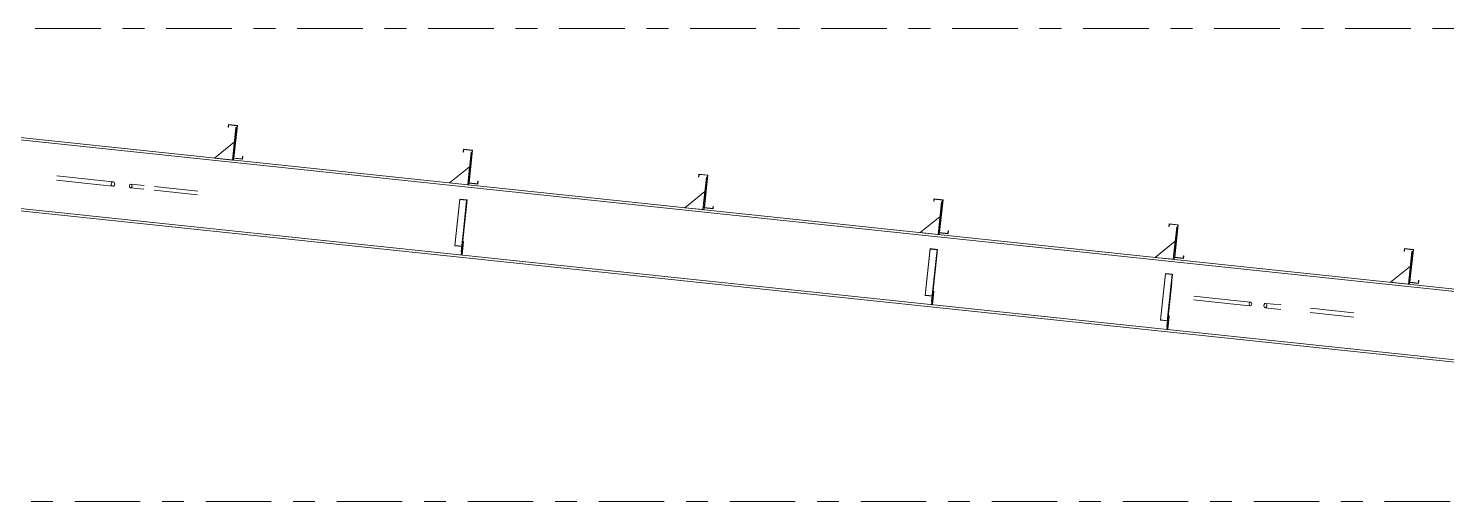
# Model space of a CAD drawing. Header units: millimetres. Extents: x -49 to 773, y -69 to 505.
# Drawn here: x 269.9 to 334.8, y 91.9 to 113.5 of the extents above; entities that cross this region are included whole.
import ezdxf

# ---------------------------------------------------------------- set-up
doc = ezdxf.new("R2010")
doc.units = ezdxf.units.MM
for name, pattern in [('XKITLINE00', [0]), ('XKITLINE02', [4, 2, -2]), ('XKITLINE03', [6, 3, -1, 1, -1])]:
    doc.linetypes.add(name, pattern=pattern)
doc.layers.add('Part', color=2, linetype='Continuous', lineweight=0)
doc.layers.add('S-grid', color=1, linetype='Continuous', lineweight=0)

# ---------------------------------------------------------------- blocks, each defined once
blk = doc.blocks.new('*A8')
at = {"layer": 'Part'}
blk.add_hatch(color=3, dxfattribs=at).paths.add_polyline_path([(333.544, 101.884), (333.555, 101.993), (333.57, 101.992), (333.557, 101.868), (333.143, 101.911), (333.3, 103.405), (332.916, 103.445), (332.904, 103.336), (332.889, 103.337), (332.902, 103.462), (333.317, 103.418), (333.159, 101.925)], flags=17)
blk = doc.blocks.new('*A9')
at = {"layer": 'Part'}
blk.add_hatch(color=3, dxfattribs=at).paths.add_polyline_path([(322.77, 103.02), (322.782, 103.13), (322.797, 103.128), (322.784, 103.004), (322.369, 103.048), (322.527, 104.541), (322.142, 104.582), (322.131, 104.472), (322.116, 104.474), (322.129, 104.598), (322.543, 104.554), (322.386, 103.061)], flags=17)
blk = doc.blocks.new('*A10')
at = {"layer": 'Part'}
blk.add_hatch(color=3, dxfattribs=at).paths.add_polyline_path([(311.997, 104.157), (312.008, 104.266), (312.023, 104.265), (312.01, 104.14), (311.596, 104.184), (311.753, 105.677), (311.369, 105.718), (311.357, 105.609), (311.342, 105.61), (311.355, 105.734), (311.77, 105.691), (311.612, 104.197)], flags=17)
blk = doc.blocks.new('*A11')
at = {"layer": 'Part'}
blk.add_hatch(color=3, dxfattribs=at).paths.add_polyline_path([(301.223, 105.293), (301.235, 105.403), (301.249, 105.401), (301.236, 105.277), (300.822, 105.32), (300.98, 106.814), (300.595, 106.854), (300.583, 106.745), (300.569, 106.746), (300.582, 106.871), (300.996, 106.827), (300.838, 105.334)], flags=17)
blk = doc.blocks.new('*A12')
at = {"layer": 'Part'}
blk.add_hatch(color=3, dxfattribs=at).paths.add_polyline_path([(290.449, 106.43), (290.461, 106.539), (290.476, 106.537), (290.463, 106.413), (290.048, 106.457), (290.206, 107.95), (289.821, 107.991), (289.81, 107.881), (289.795, 107.883), (289.808, 108.007), (290.222, 107.963), (290.065, 106.47)], flags=17)
blk = doc.blocks.new('*A13')
at = {"layer": 'Part'}
blk.add_hatch(color=3, dxfattribs=at).paths.add_polyline_path([(279.676, 107.566), (279.687, 107.675), (279.702, 107.674), (279.689, 107.549), (279.275, 107.593), (279.432, 109.086), (279.048, 109.127), (279.036, 109.018), (279.021, 109.019), (279.035, 109.144), (279.449, 109.1), (279.291, 107.606)], flags=17)
blk = doc.blocks.new('*A67')
at = {"layer": 'Part'}
blk.add_hatch(color=3, dxfattribs=at).paths.add_polyline_path([(290.449, 106.43), (290.461, 106.539), (290.476, 106.537), (290.463, 106.413), (290.048, 106.457), (290.206, 107.95), (289.821, 107.991), (289.81, 107.881), (289.795, 107.883), (289.808, 108.007), (290.222, 107.963), (290.065, 106.47)], flags=17)
blk = doc.blocks.new('*A68')
at = {"layer": 'Part'}
blk.add_hatch(color=3, dxfattribs=at).paths.add_polyline_path([(289.634, 105.709), (289.637, 105.73), (289.968, 105.695), (289.924, 105.275), (289.907, 105.277), (289.949, 105.675)], flags=17)
blk = doc.blocks.new('*A69')
at = {"layer": 'Part'}
blk.add_hatch(color=3, dxfattribs=at).paths.add_polyline_path([(311.181, 103.436), (311.184, 103.457), (311.515, 103.422), (311.471, 103.002), (311.454, 103.004), (311.496, 103.403)], flags=17)
blk = doc.blocks.new('*A70')
at = {"layer": 'Part'}
blk.add_hatch(color=3, dxfattribs=at).paths.add_polyline_path([(321.955, 102.3), (321.957, 102.321), (322.289, 102.286), (322.244, 101.866), (322.228, 101.867), (322.27, 102.266)], flags=17)
blk = doc.blocks.new('*A87')
at = {"layer": 'Part'}
blk.add_hatch(color=3, dxfattribs=at).paths.add_polyline_path([(279.676, 107.566), (279.687, 107.675), (279.702, 107.674), (279.689, 107.549), (279.275, 107.593), (279.432, 109.086), (279.048, 109.127), (279.036, 109.018), (279.021, 109.019), (279.035, 109.144), (279.449, 109.1), (279.291, 107.606)], flags=17)
blk = doc.blocks.new('*A108')
at = {"layer": 'Part'}
blk.add_hatch(color=3, dxfattribs=at).paths.add_polyline_path([(333.544, 101.884), (333.555, 101.993), (333.57, 101.992), (333.557, 101.868), (333.143, 101.911), (333.3, 103.405), (332.916, 103.445), (332.904, 103.336), (332.889, 103.337), (332.902, 103.462), (333.317, 103.418), (333.159, 101.925)], flags=17)
blk = doc.blocks.new('*A109')
at = {"layer": 'Part'}
blk.add_hatch(color=3, dxfattribs=at).paths.add_polyline_path([(322.77, 103.02), (322.782, 103.13), (322.797, 103.128), (322.784, 103.004), (322.369, 103.048), (322.527, 104.541), (322.142, 104.582), (322.131, 104.472), (322.116, 104.474), (322.129, 104.598), (322.543, 104.554), (322.386, 103.061)], flags=17)
blk = doc.blocks.new('*A110')
at = {"layer": 'Part'}
blk.add_hatch(color=3, dxfattribs=at).paths.add_polyline_path([(311.997, 104.157), (312.008, 104.266), (312.023, 104.265), (312.01, 104.14), (311.596, 104.184), (311.753, 105.677), (311.369, 105.718), (311.357, 105.609), (311.342, 105.61), (311.355, 105.734), (311.77, 105.691), (311.612, 104.197)], flags=17)
blk = doc.blocks.new('*A111')
at = {"layer": 'Part'}
blk.add_hatch(color=3, dxfattribs=at).paths.add_polyline_path([(301.223, 105.293), (301.235, 105.403), (301.249, 105.401), (301.236, 105.277), (300.822, 105.32), (300.98, 106.814), (300.595, 106.854), (300.583, 106.745), (300.569, 106.746), (300.582, 106.871), (300.996, 106.827), (300.838, 105.334)], flags=17)
blk = doc.blocks.new('*A319')
at = {"layer": 'S-grid', "color": 1, "linetype": 'XKITLINE03', "lineweight": 0}
blk.add_line((186.192, 113.542), (396.77, 113.542), dxfattribs=at)
blk = doc.blocks.new('*A320')
at = {"layer": 'S-grid', "color": 1, "linetype": 'XKITLINE03', "lineweight": 0}
blk.add_line((-10, 91.875), (396.77, 91.875), dxfattribs=at)
blk = doc.blocks.new('*A348')
at = {"layer": 'Part', "color": 2, "linetype": 'XKITLINE00', "lineweight": 0}
for p, q in [((332.889, 103.337), (332.902, 103.462)), ((332.904, 103.336), (332.889, 103.337)), ((332.902, 103.462), (333.317, 103.418)), ((332.916, 103.445), (332.904, 103.336)), ((333.3, 103.405), (332.916, 103.445)), ((333.143, 101.911), (333.3, 103.405)), ((333.317, 103.418), (333.159, 101.925)), ((333.557, 101.868), (333.143, 101.911)), ((333.159, 101.925), (333.544, 101.884)), ((333.544, 101.884), (333.555, 101.993)), ((333.555, 101.993), (333.57, 101.992)), ((333.57, 101.992), (333.557, 101.868))]:
    blk.add_line(p, q, dxfattribs=at)
blk = doc.blocks.new('*A349')
at = {"layer": 'Part', "color": 2, "linetype": 'XKITLINE00', "lineweight": 0}
for p, q in [((322.116, 104.474), (322.129, 104.598)), ((322.129, 104.598), (322.543, 104.554)), ((322.131, 104.472), (322.116, 104.474)), ((322.142, 104.582), (322.131, 104.472)), ((322.527, 104.541), (322.142, 104.582)), ((322.369, 103.048), (322.527, 104.541)), ((322.543, 104.554), (322.386, 103.061)), ((322.784, 103.004), (322.369, 103.048)), ((322.386, 103.061), (322.77, 103.02)), ((322.77, 103.02), (322.782, 103.13)), ((322.782, 103.13), (322.797, 103.128)), ((322.797, 103.128), (322.784, 103.004))]:
    blk.add_line(p, q, dxfattribs=at)
blk = doc.blocks.new('*A350')
at = {"layer": 'Part', "color": 2, "linetype": 'XKITLINE00', "lineweight": 0}
for p, q in [((311.342, 105.61), (311.355, 105.734)), ((311.357, 105.609), (311.342, 105.61)), ((311.355, 105.734), (311.77, 105.691)), ((311.369, 105.718), (311.357, 105.609)), ((311.753, 105.677), (311.369, 105.718)), ((311.596, 104.184), (311.753, 105.677)), ((311.77, 105.691), (311.612, 104.197)), ((312.01, 104.14), (311.596, 104.184)), ((311.612, 104.197), (311.997, 104.157)), ((311.997, 104.157), (312.008, 104.266)), ((312.008, 104.266), (312.023, 104.265)), ((312.023, 104.265), (312.01, 104.14))]:
    blk.add_line(p, q, dxfattribs=at)
blk = doc.blocks.new('*A351')
at = {"layer": 'Part', "color": 2, "linetype": 'XKITLINE00', "lineweight": 0}
for p, q in [((300.569, 106.746), (300.582, 106.871)), ((300.583, 106.745), (300.569, 106.746)), ((300.582, 106.871), (300.996, 106.827)), ((300.595, 106.854), (300.583, 106.745)), ((300.98, 106.814), (300.595, 106.854)), ((300.822, 105.32), (300.98, 106.814)), ((300.996, 106.827), (300.838, 105.334)), ((301.236, 105.277), (300.822, 105.32)), ((300.838, 105.334), (301.223, 105.293)), ((301.223, 105.293), (301.235, 105.403)), ((301.235, 105.403), (301.249, 105.401)), ((301.249, 105.401), (301.236, 105.277))]:
    blk.add_line(p, q, dxfattribs=at)
blk = doc.blocks.new('*A352')
at = {"layer": 'Part', "color": 2, "linetype": 'XKITLINE00', "lineweight": 0}
for p, q in [((289.795, 107.883), (289.808, 108.007)), ((289.81, 107.881), (289.795, 107.883)), ((289.808, 108.007), (290.222, 107.963)), ((289.821, 107.991), (289.81, 107.881)), ((290.206, 107.95), (289.821, 107.991)), ((290.048, 106.457), (290.206, 107.95)), ((290.222, 107.963), (290.065, 106.47)), ((290.463, 106.413), (290.048, 106.457)), ((290.065, 106.47), (290.449, 106.43)), ((290.449, 106.43), (290.461, 106.539)), ((290.461, 106.539), (290.476, 106.537)), ((290.476, 106.537), (290.463, 106.413))]:
    blk.add_line(p, q, dxfattribs=at)
blk = doc.blocks.new('*A353')
at = {"layer": 'Part', "color": 2, "linetype": 'XKITLINE00', "lineweight": 0}
for p, q in [((279.021, 109.019), (279.035, 109.144)), ((279.035, 109.144), (279.449, 109.1)), ((279.036, 109.018), (279.021, 109.019)), ((279.048, 109.127), (279.036, 109.018)), ((279.432, 109.086), (279.048, 109.127)), ((279.275, 107.593), (279.432, 109.086)), ((279.449, 109.1), (279.291, 107.606)), ((279.689, 107.549), (279.275, 107.593)), ((279.291, 107.606), (279.676, 107.566)), ((279.676, 107.566), (279.687, 107.675)), ((279.687, 107.675), (279.702, 107.674)), ((279.702, 107.674), (279.689, 107.549))]:
    blk.add_line(p, q, dxfattribs=at)
blk = doc.blocks.new('*A532')
at = {"layer": 'Part', "color": 2, "linetype": 'XKITLINE00', "lineweight": 0}
for p, q in [((289.795, 107.883), (289.808, 108.007)), ((289.81, 107.881), (289.795, 107.883)), ((289.808, 108.007), (290.222, 107.963)), ((289.821, 107.991), (289.81, 107.881)), ((290.206, 107.95), (289.821, 107.991)), ((290.048, 106.457), (290.206, 107.95)), ((290.222, 107.963), (290.065, 106.47)), ((290.463, 106.413), (290.048, 106.457)), ((290.065, 106.47), (290.449, 106.43)), ((290.449, 106.43), (290.461, 106.539)), ((290.461, 106.539), (290.476, 106.537)), ((290.476, 106.537), (290.463, 106.413))]:
    blk.add_line(p, q, dxfattribs=at)
blk = doc.blocks.new('*A534')
at = {"layer": 'Part', "color": 7, "linetype": 'XKITLINE02', "lineweight": 0}
for p, q in [((257.074, 109.767), (257.083, 109.85)), ((257.071, 109.742), (256.744, 106.643)), ((369.138, 98.031), (365.388, 95.075)), ((354.331, 96.241), (354, 96.276)), ((365.509, 95.171), (354.011, 96.383)), ((354.343, 96.348), (354.011, 96.383)), ((365.388, 95.075), (365.382, 95.075)), ((365.382, 95.075), (365.388, 95.075))]:
    blk.add_line(p, q, dxfattribs=at)
at = {"layer": 'Part', "color": 2, "linetype": 'XKITLINE00', "lineweight": 0}
for p, q in [((257.083, 109.85), (369.138, 98.031)), ((257.074, 109.767), (257.071, 109.742)), ((369.016, 97.935), (257.071, 109.742)), ((256.744, 106.643), (256.733, 106.535)), ((354.011, 96.383), (256.744, 106.643)), ((354, 96.276), (256.733, 106.535)), ((365.382, 95.075), (354.331, 96.241)), ((365.047, 95.219), (354.343, 96.348))]:
    blk.add_line(p, q, dxfattribs=at)
blk = doc.blocks.new('*A538')
at = {"layer": 'Part', "color": 2, "linetype": 'XKITLINE00', "lineweight": 0}
blk.add_line((300.859, 106.071), (299.943, 105.329), dxfattribs=at)
at = {"layer": 'Part', "color": 7, "linetype": 'XKITLINE02', "lineweight": 0}
for p, q in [((299.943, 105.329), (300.859, 106.071)), ((300.859, 106.071), (300.772, 105.242)), ((300.772, 105.242), (300.859, 106.071)), ((300.859, 106.071), (300.859, 106.071)), ((300.772, 105.242), (299.943, 105.329))]:
    blk.add_line(p, q, dxfattribs=at)
blk = doc.blocks.new('*A539')
at = {"layer": 'Part', "color": 2, "linetype": 'XKITLINE00', "lineweight": 0}
for p, q in [((300.929, 106.734), (300.772, 105.242)), ((300.971, 106.729), (300.929, 106.734)), ((300.822, 105.32), (300.813, 105.237))]:
    blk.add_line(p, q, dxfattribs=at)
at = {"layer": 'Part', "color": 7, "linetype": 'XKITLINE02', "lineweight": 0}
for p, q in [((300.822, 105.32), (300.971, 106.729)), ((300.813, 105.237), (300.772, 105.242))]:
    blk.add_line(p, q, dxfattribs=at)
blk = doc.blocks.new('*A540')
at = {"layer": 'Part', "color": 7, "linetype": 'XKITLINE02', "lineweight": 0}
for p, q in [((289.767, 103.788), (289.701, 103.167)), ((289.743, 103.162), (289.808, 103.784)), ((289.808, 103.784), (289.767, 103.788)), ((289.701, 103.167), (289.743, 103.162)), ((289.715, 103.291), (289.756, 103.287))]:
    blk.add_line(p, q, dxfattribs=at)
blk = doc.blocks.new('*A541')
at = {"layer": 'Part', "color": 2, "linetype": 'XKITLINE00', "lineweight": 0}
for p, q in [((289.701, 103.167), (289.74, 103.528)), ((289.808, 103.784), (289.743, 103.162)), ((289.767, 103.788), (289.808, 103.784))]:
    blk.add_line(p, q, dxfattribs=at)
at = {"layer": 'Part', "color": 7, "linetype": 'XKITLINE02', "lineweight": 0}
for p, q in [((289.74, 103.528), (289.767, 103.788)), ((289.743, 103.162), (289.701, 103.167)), ((289.715, 103.291), (289.756, 103.287))]:
    blk.add_line(p, q, dxfattribs=at)
blk = doc.blocks.new('*A542')
at = {"layer": 'Part', "color": 2, "linetype": 'XKITLINE00', "lineweight": 0}
blk.add_line((290.086, 107.207), (289.17, 106.466), dxfattribs=at)
at = {"layer": 'Part', "color": 7, "linetype": 'XKITLINE02', "lineweight": 0}
for p, q in [((289.17, 106.466), (290.086, 107.207)), ((290.086, 107.207), (289.998, 106.378)), ((289.998, 106.378), (290.086, 107.207)), ((290.086, 107.207), (290.086, 107.207)), ((289.998, 106.378), (289.17, 106.466))]:
    blk.add_line(p, q, dxfattribs=at)
blk = doc.blocks.new('*A543')
at = {"layer": 'Part', "color": 2, "linetype": 'XKITLINE00', "lineweight": 0}
for p, q in [((290.156, 107.87), (289.998, 106.378)), ((290.197, 107.866), (290.156, 107.87)), ((290.048, 106.457), (290.04, 106.374))]:
    blk.add_line(p, q, dxfattribs=at)
at = {"layer": 'Part', "color": 7, "linetype": 'XKITLINE02', "lineweight": 0}
for p, q in [((290.048, 106.457), (290.197, 107.866)), ((290.04, 106.374), (289.998, 106.378))]:
    blk.add_line(p, q, dxfattribs=at)
blk = doc.blocks.new('*A544')
at = {"layer": 'Part', "color": 7, "linetype": 'XKITLINE02', "lineweight": 0}
for p, q in [((289.637, 105.73), (289.411, 103.59)), ((289.949, 105.675), (289.7, 103.308)), ((289.716, 103.306), (289.968, 105.695)), ((289.411, 103.59), (289.726, 103.557)), ((289.412, 103.603), (289.744, 103.568)), ((289.7, 103.308), (289.716, 103.306))]:
    blk.add_line(p, q, dxfattribs=at)
blk = doc.blocks.new('*A545')
at = {"layer": 'Part', "color": 2, "linetype": 'XKITLINE00', "lineweight": 0}
for p, q in [((289.634, 105.709), (289.411, 103.59)), ((289.634, 105.709), (289.637, 105.73)), ((289.949, 105.675), (289.634, 105.709)), ((289.637, 105.73), (289.968, 105.695)), ((289.907, 105.277), (289.7, 103.308)), ((289.968, 105.695), (289.74, 103.528)), ((289.907, 105.277), (289.949, 105.675)), ((289.907, 105.277), (289.924, 105.275)), ((289.411, 103.59), (289.726, 103.557)), ((289.7, 103.308), (289.716, 103.306))]:
    blk.add_line(p, q, dxfattribs=at)
at = {"layer": 'Part', "color": 7, "linetype": 'XKITLINE02', "lineweight": 0}
for p, q in [((289.412, 103.603), (289.744, 103.568)), ((289.716, 103.306), (289.74, 103.528))]:
    blk.add_line(p, q, dxfattribs=at)
blk = doc.blocks.new('*A546')
at = {"layer": 'Part', "color": 2, "linetype": 'XKITLINE00', "lineweight": 0}
blk.add_line((279.312, 108.343), (278.396, 107.602), dxfattribs=at)
at = {"layer": 'Part', "color": 7, "linetype": 'XKITLINE02', "lineweight": 0}
for p, q in [((278.396, 107.602), (279.312, 108.343)), ((279.312, 108.343), (279.225, 107.515)), ((279.225, 107.515), (279.312, 108.343)), ((279.312, 108.343), (279.312, 108.343)), ((279.225, 107.515), (278.396, 107.602))]:
    blk.add_line(p, q, dxfattribs=at)
blk = doc.blocks.new('*A547')
at = {"layer": 'Part', "color": 2, "linetype": 'XKITLINE00', "lineweight": 0}
for p, q in [((279.382, 109.006), (279.225, 107.515)), ((279.423, 109.002), (279.382, 109.006)), ((279.275, 107.593), (279.266, 107.51))]:
    blk.add_line(p, q, dxfattribs=at)
at = {"layer": 'Part', "color": 7, "linetype": 'XKITLINE02', "lineweight": 0}
for p, q in [((279.275, 107.593), (279.423, 109.002)), ((279.266, 107.51), (279.225, 107.515))]:
    blk.add_line(p, q, dxfattribs=at)
blk = doc.blocks.new('*A548')
at = {"layer": 'Part', "color": 7, "linetype": 'XKITLINE02', "lineweight": 0}
for p, q in [((311.184, 103.457), (310.958, 101.317)), ((311.496, 103.403), (311.247, 101.035)), ((311.263, 101.034), (311.515, 103.422)), ((310.958, 101.317), (311.273, 101.284)), ((310.959, 101.33), (311.291, 101.295)), ((311.247, 101.035), (311.263, 101.034))]:
    blk.add_line(p, q, dxfattribs=at)
blk = doc.blocks.new('*A549')
at = {"layer": 'Part', "color": 7, "linetype": 'XKITLINE02', "lineweight": 0}
for p, q in [((311.314, 101.515), (311.249, 100.894)), ((311.29, 100.89), (311.356, 101.511)), ((311.356, 101.511), (311.314, 101.515)), ((311.249, 100.894), (311.29, 100.89)), ((311.262, 101.018), (311.303, 101.014))]:
    blk.add_line(p, q, dxfattribs=at)
blk = doc.blocks.new('*A550')
at = {"layer": 'Part', "color": 7, "linetype": 'XKITLINE02', "lineweight": 0}
for p, q in [((322.088, 100.379), (322.022, 99.758)), ((322.064, 99.753), (322.129, 100.375)), ((322.129, 100.375), (322.088, 100.379)), ((322.022, 99.758), (322.064, 99.753)), ((322.035, 99.882), (322.077, 99.878))]:
    blk.add_line(p, q, dxfattribs=at)
blk = doc.blocks.new('*A551')
at = {"layer": 'Part', "color": 7, "linetype": 'XKITLINE02', "lineweight": 0}
for p, q in [((321.957, 102.321), (321.732, 100.181)), ((322.27, 102.266), (322.02, 99.899)), ((322.037, 99.897), (322.289, 102.286)), ((321.732, 100.181), (322.047, 100.148)), ((321.733, 100.194), (322.064, 100.159)), ((322.02, 99.899), (322.037, 99.897))]:
    blk.add_line(p, q, dxfattribs=at)
blk = doc.blocks.new('*A552')
at = {"layer": 'Part', "color": 2, "linetype": 'XKITLINE00', "lineweight": 0}
for p, q in [((311.181, 103.436), (310.958, 101.317)), ((311.181, 103.436), (311.184, 103.457)), ((311.496, 103.403), (311.181, 103.436)), ((311.184, 103.457), (311.515, 103.422)), ((311.515, 103.422), (311.287, 101.256)), ((311.454, 103.004), (311.496, 103.403)), ((311.454, 103.004), (311.247, 101.035)), ((311.471, 103.002), (311.454, 103.004)), ((310.958, 101.317), (311.273, 101.284)), ((311.247, 101.035), (311.263, 101.034))]:
    blk.add_line(p, q, dxfattribs=at)
at = {"layer": 'Part', "color": 7, "linetype": 'XKITLINE02', "lineweight": 0}
for p, q in [((310.959, 101.33), (311.291, 101.295)), ((311.287, 101.256), (311.263, 101.034))]:
    blk.add_line(p, q, dxfattribs=at)
blk = doc.blocks.new('*A553')
at = {"layer": 'Part', "color": 2, "linetype": 'XKITLINE00', "lineweight": 0}
for p, q in [((311.703, 105.597), (311.545, 104.106)), ((311.744, 105.593), (311.703, 105.597)), ((311.596, 104.184), (311.587, 104.101))]:
    blk.add_line(p, q, dxfattribs=at)
at = {"layer": 'Part', "color": 7, "linetype": 'XKITLINE02', "lineweight": 0}
for p, q in [((311.596, 104.184), (311.744, 105.593)), ((311.587, 104.101), (311.545, 104.106))]:
    blk.add_line(p, q, dxfattribs=at)
blk = doc.blocks.new('*A554')
at = {"layer": 'Part', "color": 2, "linetype": 'XKITLINE00', "lineweight": 0}
blk.add_line((311.633, 104.934), (310.717, 104.193), dxfattribs=at)
at = {"layer": 'Part', "color": 7, "linetype": 'XKITLINE02', "lineweight": 0}
for p, q in [((310.717, 104.193), (311.633, 104.934)), ((311.633, 104.934), (311.545, 104.106)), ((311.545, 104.106), (311.633, 104.934)), ((311.633, 104.934), (311.633, 104.934)), ((311.545, 104.106), (310.717, 104.193))]:
    blk.add_line(p, q, dxfattribs=at)
blk = doc.blocks.new('*A555')
at = {"layer": 'Part', "color": 7, "linetype": 'XKITLINE02', "lineweight": 0}
for p, q in [((311.287, 101.256), (311.314, 101.515)), ((311.29, 100.89), (311.249, 100.894)), ((311.262, 101.018), (311.303, 101.014))]:
    blk.add_line(p, q, dxfattribs=at)
at = {"layer": 'Part', "color": 2, "linetype": 'XKITLINE00', "lineweight": 0}
for p, q in [((311.356, 101.511), (311.29, 100.89)), ((311.314, 101.515), (311.356, 101.511)), ((311.249, 100.894), (311.287, 101.256))]:
    blk.add_line(p, q, dxfattribs=at)
blk = doc.blocks.new('*A556')
at = {"layer": 'Part', "color": 2, "linetype": 'XKITLINE00', "lineweight": 0}
for p, q in [((322.476, 104.461), (322.319, 102.969)), ((322.518, 104.457), (322.476, 104.461)), ((322.369, 103.048), (322.36, 102.965))]:
    blk.add_line(p, q, dxfattribs=at)
at = {"layer": 'Part', "color": 7, "linetype": 'XKITLINE02', "lineweight": 0}
for p, q in [((322.369, 103.048), (322.518, 104.457)), ((322.36, 102.965), (322.319, 102.969))]:
    blk.add_line(p, q, dxfattribs=at)
blk = doc.blocks.new('*A557')
at = {"layer": 'Part', "color": 2, "linetype": 'XKITLINE00', "lineweight": 0}
blk.add_line((322.406, 103.798), (321.49, 103.057), dxfattribs=at)
at = {"layer": 'Part', "color": 7, "linetype": 'XKITLINE02', "lineweight": 0}
for p, q in [((321.49, 103.057), (322.406, 103.798)), ((322.406, 103.798), (322.319, 102.969)), ((322.319, 102.969), (322.406, 103.798)), ((322.406, 103.798), (322.406, 103.798)), ((322.319, 102.969), (321.49, 103.057))]:
    blk.add_line(p, q, dxfattribs=at)
blk = doc.blocks.new('*A558')
at = {"layer": 'Part', "color": 2, "linetype": 'XKITLINE00', "lineweight": 0}
for p, q in [((322.022, 99.758), (322.06, 100.119)), ((322.129, 100.375), (322.064, 99.753)), ((322.088, 100.379), (322.129, 100.375))]:
    blk.add_line(p, q, dxfattribs=at)
at = {"layer": 'Part', "color": 7, "linetype": 'XKITLINE02', "lineweight": 0}
for p, q in [((322.06, 100.119), (322.088, 100.379)), ((322.064, 99.753), (322.022, 99.758)), ((322.035, 99.882), (322.077, 99.878))]:
    blk.add_line(p, q, dxfattribs=at)
blk = doc.blocks.new('*A559')
at = {"layer": 'Part', "color": 2, "linetype": 'XKITLINE00', "lineweight": 0}
for p, q in [((321.955, 102.3), (321.732, 100.181)), ((321.955, 102.3), (321.957, 102.321)), ((322.27, 102.266), (321.955, 102.3)), ((321.957, 102.321), (322.289, 102.286)), ((322.289, 102.286), (322.06, 100.119)), ((322.228, 101.867), (322.27, 102.266)), ((322.228, 101.867), (322.02, 99.899)), ((322.228, 101.867), (322.244, 101.866)), ((321.732, 100.181), (322.047, 100.148)), ((322.02, 99.899), (322.037, 99.897))]:
    blk.add_line(p, q, dxfattribs=at)
at = {"layer": 'Part', "color": 7, "linetype": 'XKITLINE02', "lineweight": 0}
for p, q in [((321.733, 100.194), (322.064, 100.159)), ((322.037, 99.897), (322.06, 100.119))]:
    blk.add_line(p, q, dxfattribs=at)
blk = doc.blocks.new('*A561')
at = {"layer": 'Part', "color": 2, "linetype": 'XKITLINE00', "lineweight": 0}
for p, q in [((333.25, 103.325), (333.093, 101.833)), ((333.291, 103.32), (333.25, 103.325)), ((333.143, 101.911), (333.134, 101.828))]:
    blk.add_line(p, q, dxfattribs=at)
at = {"layer": 'Part', "color": 7, "linetype": 'XKITLINE02', "lineweight": 0}
for p, q in [((333.143, 101.911), (333.291, 103.32)), ((333.134, 101.828), (333.093, 101.833))]:
    blk.add_line(p, q, dxfattribs=at)
blk = doc.blocks.new('*A562')
at = {"layer": 'Part', "color": 2, "linetype": 'XKITLINE00', "lineweight": 0}
blk.add_line((333.18, 102.662), (332.264, 101.92), dxfattribs=at)
at = {"layer": 'Part', "color": 7, "linetype": 'XKITLINE02', "lineweight": 0}
for p, q in [((332.264, 101.92), (333.18, 102.662)), ((333.18, 102.662), (333.093, 101.833)), ((333.093, 101.833), (333.18, 102.662)), ((333.18, 102.662), (333.18, 102.662)), ((333.093, 101.833), (332.264, 101.92))]:
    blk.add_line(p, q, dxfattribs=at)
blk = doc.blocks.new('*A642')
at = {"layer": 'Part', "color": 2, "linetype": 'XKITLINE00', "lineweight": 0}
for p, q in [((274.522, 106.394), (274.498, 106.337)), ((274.498, 106.337), (274.51, 106.277)), ((274.51, 106.277), (274.552, 106.248)), ((274.57, 106.413), (274.522, 106.394)), ((274.552, 106.248), (274.6, 106.267)), ((275.163, 106.183), (274.552, 106.248)), ((275.181, 106.349), (274.57, 106.413)), ((274.612, 106.384), (274.57, 106.413)), ((274.6, 106.267), (274.625, 106.324)), ((274.625, 106.324), (274.612, 106.384))]:
    blk.add_line(p, q, dxfattribs=at)
at = {"layer": 'Part', "color": 7, "linetype": 'XKITLINE02', "lineweight": 0}
for p, q in [((277.622, 105.924), (275.163, 106.183)), ((277.64, 106.09), (275.181, 106.349))]:
    blk.add_line(p, q, dxfattribs=at)
blk = doc.blocks.new('*A643')
at = {"layer": 'Part', "color": 2, "linetype": 'XKITLINE00', "lineweight": 0}
for p, q in [((279.021, 109.019), (279.035, 109.144)), ((279.035, 109.144), (279.449, 109.1)), ((279.036, 109.018), (279.021, 109.019)), ((279.048, 109.127), (279.036, 109.018)), ((279.432, 109.086), (279.048, 109.127)), ((279.275, 107.593), (279.432, 109.086)), ((279.449, 109.1), (279.291, 107.606)), ((279.689, 107.549), (279.275, 107.593)), ((279.291, 107.606), (279.676, 107.566)), ((279.676, 107.566), (279.687, 107.675)), ((279.687, 107.675), (279.702, 107.674)), ((279.702, 107.674), (279.689, 107.549))]:
    blk.add_line(p, q, dxfattribs=at)
blk = doc.blocks.new('*A696')
at = {"layer": 'Part', "color": 7, "linetype": 'XKITLINE02', "lineweight": 0}
for p, q in [((273.143, 106.375), (270.817, 106.621)), ((273.165, 106.583), (270.839, 106.828))]:
    blk.add_line(p, q, dxfattribs=at)
at = {"layer": 'Part', "color": 2, "linetype": 'XKITLINE00', "lineweight": 0}
for p, q in [((273.757, 106.52), (273.165, 106.583)), ((273.735, 106.313), (273.143, 106.375)), ((273.681, 106.476), (273.665, 106.425)), ((273.665, 106.425), (273.67, 106.372)), ((273.67, 106.372), (273.696, 106.331)), ((273.715, 106.511), (273.681, 106.476)), ((273.696, 106.331), (273.735, 106.313)), ((273.757, 106.52), (273.715, 106.511)), ((273.735, 106.313), (273.777, 106.323)), ((273.796, 106.502), (273.757, 106.52)), ((273.777, 106.323), (273.811, 106.357)), ((273.822, 106.461), (273.796, 106.502)), ((273.811, 106.357), (273.827, 106.408)), ((273.827, 106.408), (273.822, 106.461))]:
    blk.add_line(p, q, dxfattribs=at)
blk = doc.blocks.new('*A723')
at = {"layer": 'Part', "color": 7, "linetype": 'XKITLINE02', "lineweight": 0}
for p, q in [((325.233, 100.902), (322.774, 101.161)), ((325.251, 101.068), (322.792, 101.327))]:
    blk.add_line(p, q, dxfattribs=at)
at = {"layer": 'Part', "color": 2, "linetype": 'XKITLINE00', "lineweight": 0}
for p, q in [((325.844, 100.838), (325.233, 100.902)), ((325.862, 101.003), (325.251, 101.068)), ((325.814, 100.984), (325.789, 100.927)), ((325.789, 100.927), (325.802, 100.867)), ((325.802, 100.867), (325.844, 100.838)), ((325.862, 101.003), (325.814, 100.984)), ((325.844, 100.838), (325.892, 100.857)), ((325.904, 100.974), (325.862, 101.003)), ((325.892, 100.857), (325.916, 100.914)), ((325.916, 100.914), (325.904, 100.974))]:
    blk.add_line(p, q, dxfattribs=at)
blk = doc.blocks.new('*A724')
at = {"layer": 'Part', "color": 2, "linetype": 'XKITLINE00', "lineweight": 0}
for p, q in [((326.485, 100.906), (326.471, 100.855)), ((326.471, 100.855), (326.474, 100.803)), ((326.474, 100.803), (326.495, 100.762)), ((326.514, 100.941), (326.485, 100.906)), ((326.495, 100.762), (326.528, 100.745)), ((326.55, 100.952), (326.514, 100.941)), ((326.528, 100.745), (326.564, 100.755)), ((327.237, 100.67), (326.528, 100.745)), ((327.259, 100.877), (326.55, 100.952)), ((326.583, 100.934), (326.55, 100.952)), ((326.564, 100.755), (326.593, 100.79)), ((326.604, 100.894), (326.583, 100.934)), ((326.593, 100.79), (326.608, 100.841)), ((326.608, 100.841), (326.604, 100.894))]:
    blk.add_line(p, q, dxfattribs=at)
at = {"layer": 'Part', "color": 7, "linetype": 'XKITLINE02', "lineweight": 0}
for p, q in [((330.595, 100.525), (327.259, 100.877)), ((330.573, 100.318), (327.237, 100.67))]:
    blk.add_line(p, q, dxfattribs=at)
blk = doc.blocks.new('*A729')
at = {"layer": 'Part', "color": 2, "linetype": 'XKITLINE00', "lineweight": 0}
for p, q in [((332.889, 103.337), (332.902, 103.462)), ((332.904, 103.336), (332.889, 103.337)), ((332.902, 103.462), (333.317, 103.418)), ((332.916, 103.445), (332.904, 103.336)), ((333.3, 103.405), (332.916, 103.445)), ((333.143, 101.911), (333.3, 103.405)), ((333.317, 103.418), (333.159, 101.925)), ((333.557, 101.868), (333.143, 101.911)), ((333.159, 101.925), (333.544, 101.884)), ((333.544, 101.884), (333.555, 101.993)), ((333.555, 101.993), (333.57, 101.992)), ((333.57, 101.992), (333.557, 101.868))]:
    blk.add_line(p, q, dxfattribs=at)
blk = doc.blocks.new('*A730')
at = {"layer": 'Part', "color": 2, "linetype": 'XKITLINE00', "lineweight": 0}
for p, q in [((322.116, 104.474), (322.129, 104.598)), ((322.129, 104.598), (322.543, 104.554)), ((322.131, 104.472), (322.116, 104.474)), ((322.142, 104.582), (322.131, 104.472)), ((322.527, 104.541), (322.142, 104.582)), ((322.369, 103.048), (322.527, 104.541)), ((322.543, 104.554), (322.386, 103.061)), ((322.784, 103.004), (322.369, 103.048)), ((322.386, 103.061), (322.77, 103.02)), ((322.77, 103.02), (322.782, 103.13)), ((322.782, 103.13), (322.797, 103.128)), ((322.797, 103.128), (322.784, 103.004))]:
    blk.add_line(p, q, dxfattribs=at)
blk = doc.blocks.new('*A731')
at = {"layer": 'Part', "color": 2, "linetype": 'XKITLINE00', "lineweight": 0}
for p, q in [((311.342, 105.61), (311.355, 105.734)), ((311.357, 105.609), (311.342, 105.61)), ((311.355, 105.734), (311.77, 105.691)), ((311.369, 105.718), (311.357, 105.609)), ((311.753, 105.677), (311.369, 105.718)), ((311.596, 104.184), (311.753, 105.677)), ((311.77, 105.691), (311.612, 104.197)), ((312.01, 104.14), (311.596, 104.184)), ((311.612, 104.197), (311.997, 104.157)), ((311.997, 104.157), (312.008, 104.266)), ((312.008, 104.266), (312.023, 104.265)), ((312.023, 104.265), (312.01, 104.14))]:
    blk.add_line(p, q, dxfattribs=at)
blk = doc.blocks.new('*A732')
at = {"layer": 'Part', "color": 2, "linetype": 'XKITLINE00', "lineweight": 0}
for p, q in [((300.569, 106.746), (300.582, 106.871)), ((300.583, 106.745), (300.569, 106.746)), ((300.582, 106.871), (300.996, 106.827)), ((300.595, 106.854), (300.583, 106.745)), ((300.98, 106.814), (300.595, 106.854)), ((300.822, 105.32), (300.98, 106.814)), ((300.996, 106.827), (300.838, 105.334)), ((301.236, 105.277), (300.822, 105.32)), ((300.838, 105.334), (301.223, 105.293)), ((301.223, 105.293), (301.235, 105.403)), ((301.235, 105.403), (301.249, 105.401)), ((301.249, 105.401), (301.236, 105.277))]:
    blk.add_line(p, q, dxfattribs=at)

msp = doc.modelspace()

# ---------------------------------------------------------------- block references
at = {"lineweight": 0}
for name in ['*A319', '*A534', '*A13', '*A87', '*A353', '*A643', '*A547', '*A546', '*A12', '*A67', '*A352', '*A532', '*A543', '*A542', '*A696', '*A11', '*A111', '*A351', '*A732', '*A539', '*A642', '*A538', '*A544', '*A545', '*A68', '*A10', '*A110', '*A350', '*A731', '*A553', '*A554', '*A9', '*A109', '*A349', '*A730', '*A556', '*A540', '*A541', '*A548', '*A552', '*A69', '*A557', '*A8', '*A108', '*A348', '*A729', '*A561', '*A562', '*A551', '*A559', '*A70', '*A549', '*A555', '*A723', '*A724', '*A550', '*A558', '*A320']:
    msp.add_blockref(name, (0, 0), dxfattribs=at)

doc.saveas('drawing.dxf')
